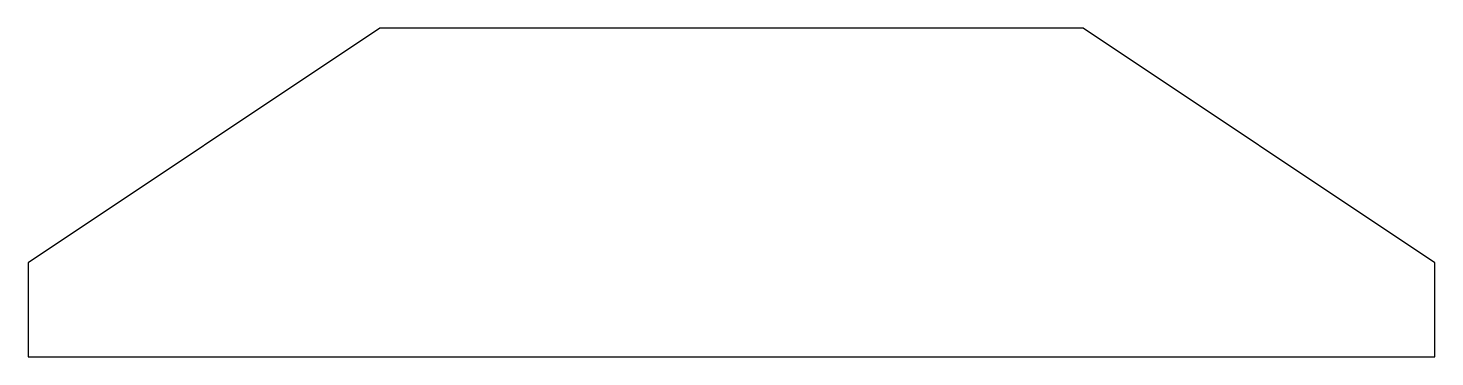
# Model space of a CAD drawing. Header units: metres. Extents: x 200 to 800, y 120 to 260.
import ezdxf

# ---------------------------------------------------------------- set-up
doc = ezdxf.new("R2010")
doc.units = ezdxf.units.M

msp = doc.modelspace()

# ---------------------------------------------------------------- linework, layer by layer
at = {"layer": 'PARAMETRIX'}
for p, q in [((350, 260), (200, 160)), ((650, 260), (350, 260)), ((800, 160), (650, 260)), ((200, 160), (200, 120)), ((800, 120), (800, 160)), ((200, 120), (800, 120))]:
    msp.add_line(p, q, dxfattribs=at)

doc.saveas('drawing.dxf')
